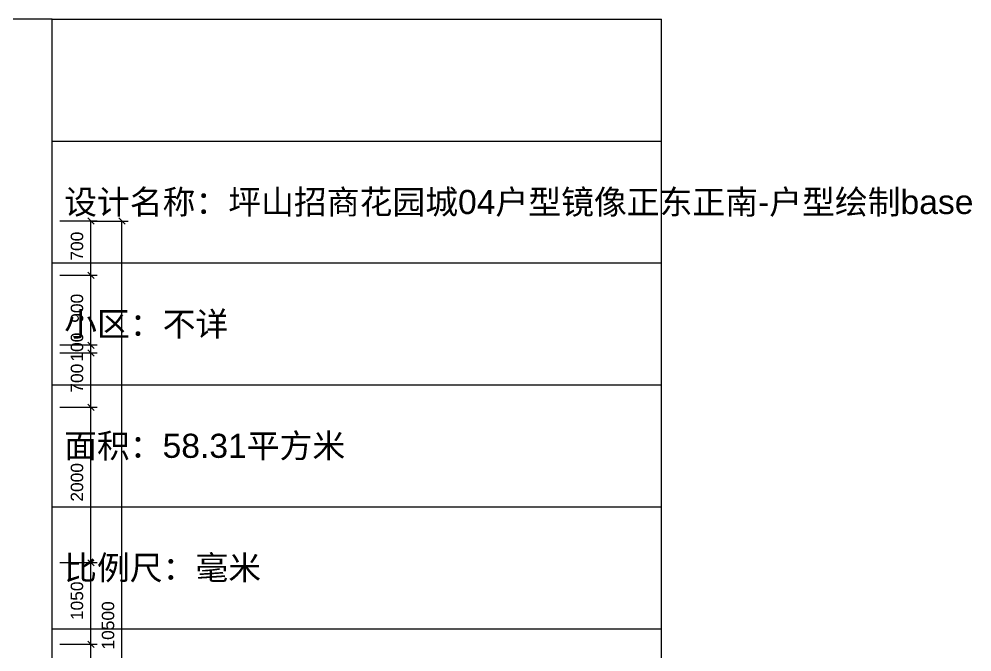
# Model space of a CAD drawing. Extents: x -975 to 23574, y -7650 to 8050.
# Drawn here: x 11299 to 23574, y -98 to 8050 of the extents above; entities that cross this region are included whole.
import ezdxf

# ---------------------------------------------------------------- set-up
doc = ezdxf.new("R2010")
doc.units = 0
for name, color, linetype in [('boundary', 7, 'CONTINUOUS'), ('ruler', 90, 'CONTINUOUS'), ('text', 7, 'CONTINUOUS')]:
    doc.layers.add(name, color=color, linetype=linetype)
doc.styles.get("Standard").update_dxf_attribs({"font": 'arial.ttf'})

msp = doc.modelspace()

# ---------------------------------------------------------------- linework, layer by layer
at = {"layer": 'boundary'}
for p, q in [((11725, 8050), (-975, 8050)), ((11725, -7650), (11725, 8050)), ((11725, 8050), (19574, 8050)), ((19574, -7650), (19574, 8050)), ((11725, 6480), (19574, 6480)), ((11725, 4910), (19574, 4910)), ((11725, 3341), (19574, 3341)), ((11725, 1771), (19574, 1771)), ((11725, 201), (19574, 201))]:
    msp.add_line(p, q, dxfattribs=at)
at = {"layer": 'ruler'}
for p, q in [((12305, 5450), (11825, 5450)), ((12185, 5490), (12265, 5410)), ((12225, -5050), (12225, 5450)), ((12225, 5450), (12705, 5450)), ((12585, 5490), (12665, 5410)), ((12625, -5050), (12625, 5450)), ((12185, 4790), (12265, 4710)), ((12305, 4750), (11825, 4750)), ((12305, 3850), (11825, 3850)), ((12185, 3890), (12265, 3810)), ((12305, 3750), (11825, 3750)), ((12185, 3790), (12265, 3710)), ((12185, 3090), (12265, 3010)), ((12305, 3050), (11825, 3050)), ((12305, 1050), (11825, 1050)), ((12185, 1090), (12265, 1010)), ((12305, 0), (11825, 0)), ((12185, 40), (12265, -40))]:
    msp.add_line(p, q, dxfattribs=at)

# ---------------------------------------------------------------- texts
at = {"layer": 'boundary'}
for s, p in [('设计名称：坪山招商花园城04户型镜像正东正南-户型绘制base', (11880, 5540)), ('小区：不详', (11880, 3970)), ('面积：58.31平方米', (11880, 2401)), ('比例尺：毫米', (11880, 831))]:
    msp.add_text(s, height=310, dxfattribs=at).set_placement(p)
at = {"layer": 'text'}
for s, p in [('700', (12125, 4940)), ('900', (12125, 4140)), ('100', (12125, 3640)), ('700', (12125, 3240)), ('2000', (12125, 1837)), ('1050', (12125, 312)), ('10500', (12525, -67))]:
    msp.add_text(s, height=160, rotation=90, dxfattribs=at).set_placement(p)

doc.saveas('drawing.dxf')
